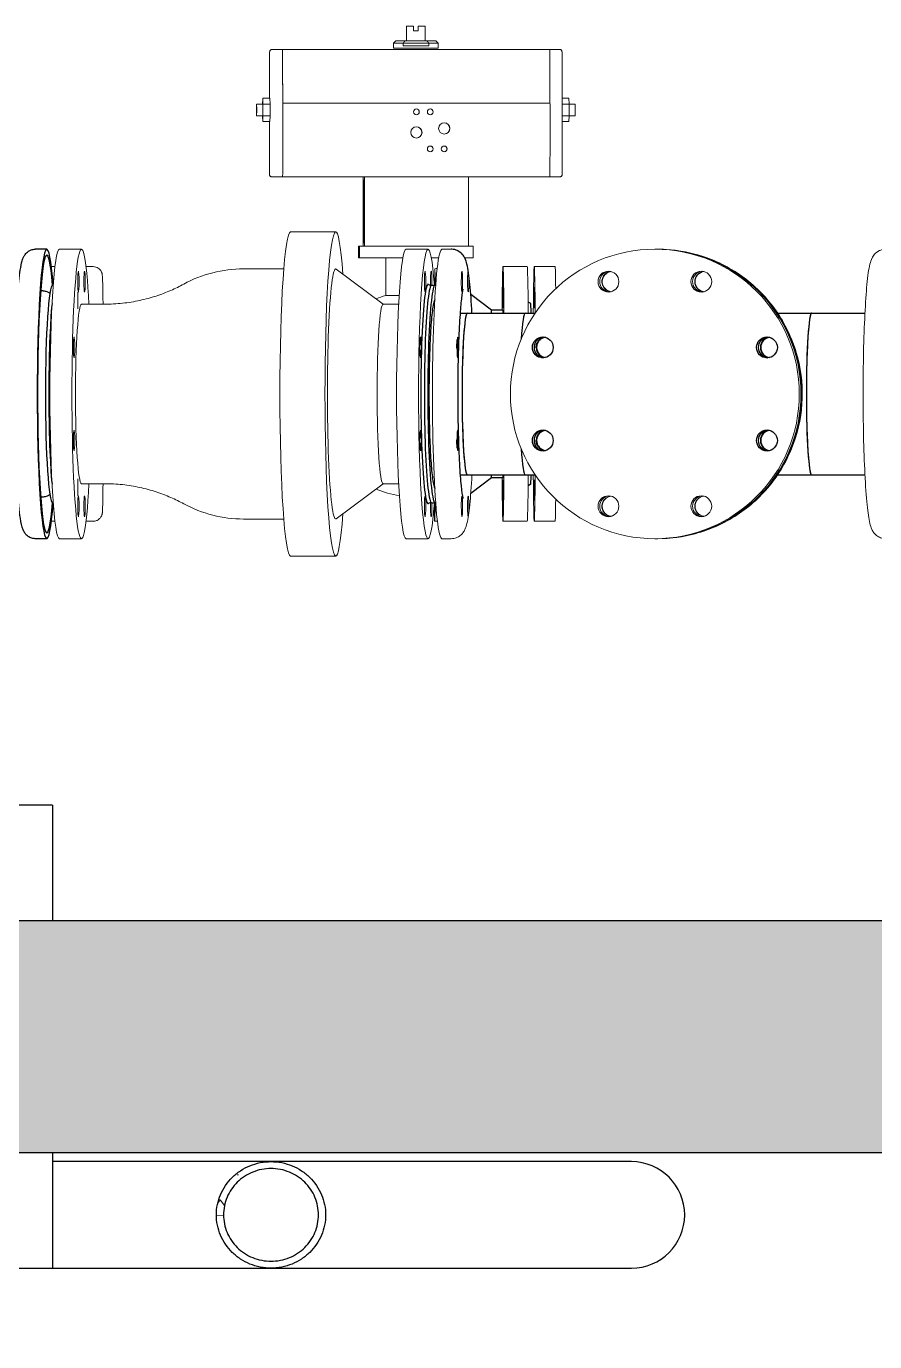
# Model space of a CAD drawing. Header units: millimetres. Extents: x 0 to 157650, y 0 to 89100.
# Drawn here: x 73266 to 75464, y 8039 to 11448 of the extents above; entities that cross this region are included whole.
import ezdxf

# ---------------------------------------------------------------- set-up
doc = ezdxf.new("R2010")
doc.units = ezdxf.units.MM
doc.header["$LTSCALE"] = 150
doc.layers.add('Hatch', color=7, linetype='Continuous', lineweight=18)
doc.layers.add('Visible', color=7, linetype='Continuous', lineweight=25)
doc.layers.add('P_Biomass (BM)', color=150, linetype='Continuous', lineweight=18, true_color=0x007fff)

msp = doc.modelspace()

# ---------------------------------------------------------------- hatches: boundary and pattern name
at = {"layer": 'Hatch'}
h = msp.add_hatch(dxfattribs=at)
h.set_pattern_fill('AR-CONC', color=256, scale=80.749152, angle=60, style=0)
h.set_pattern_definition([(110, (0, 0), (333.474, 476.2499), [60.562, -666.1805]), (55, (0, 0), (-582.0343, 206.6647), [48.4495, -532.9444]), (160.4514, (27.8, 39.7), (-248.5603, 682.9145), [51.4697, -566.1663]), (106.1842, (-139.86, 80.75), (546.6434, 679.5027), [90.843, -999.271]), (156.6356, (-94.3, 137.4), (-303.843, 1046.913), [77.2045, -849.25]), (51.1841, (-139.9, 80.75), (-303.843, 1046.913), [72.674, -799.417]), (81, (-64.5, 130.5), (522.5535, 254.866), [60.562, -666.1805]), (26, (-64.5, 130.5), (-408.8656, 462.929), [48.4495, -532.9444]), (131.4514, (-21, 151.73), (113.688, 717.795), [51.4697, -566.1663]), (97.49998, (0, 0), (-227.88585, 142.90806), [0, -526.4845, 0, -541.0193, 0, -534.9631]), (67.49998, (0, 0), (-169.602, 343.2088), [0, -308.4618, 0, -514.3721, 0, -203.8916]), (27.49998, (-90.04, -155.95), (231.3015, 364.19987), [0, -201.8729, 0, -629.8434, 0, -835.7537]), (17.5, (-130.4, -225.88), (165.4549, 448.2438), [0, -262.4347, 0, -418.2806, 0, -593.5063])])
h.paths.add_polyline_path([(84958.7, 9130), (84958.7, 9280), (84658.7, 9280), (84658.7, 5830), (79258.7, 5830), (79258.7, 9280), (78958.7, 9280), (78958.7, 9130), (72360.8, 9130), (72360.8, 8830), (72360.8, 8530), (78958.7, 8530), (78958.7, 5530), (84958.7, 5530), (84958.7, 8530), (91556.6, 8530), (91556.6, 9130)])
h = msp.add_hatch(dxfattribs=at)
h.set_pattern_fill('AR-CONC', color=256, scale=80.749152, angle=135.0002, style=0)
h.set_pattern_definition([(185.0002, (0, 0), (-373.7144, 445.3722), [60.562, -666.1805]), (130.0002, (0, 0), (-350.262, -508.7146), [48.4495, -532.9444]), (235.45165, (-31.14, 37.1), (-723.9767, -63.3424), [51.4697, -566.1663]), (181.1844, (-114.2, -114.2), (-514.87, 703.883), [90.843, -999.271]), (231.6358, (-157.1, -55.5), (-1089.881, -22.533), [77.205, -849.25]), (126.1844, (-114.2, -114.2), (-1089.881, -22.533), [72.674, -799.417]), (156.0002, (-142.75, -28.55), (-110.9373, 570.7116), [60.562, -666.1805]), (101.0002, (-142.75, -28.55), (-552.976, -275.1213), [48.4495, -532.9444]), (206.45166, (-152, 19), (-663.9133, 295.5903), [51.4697, -566.1663]), (172.5002, (0, 0), (-197.01904, -183.1343), [0, -526.4845, 0, -541.0193, 0, -534.9631]), (142.5002, (0, 0), (-375.4102, -74.9955), [0, -308.4618, 0, -514.3721, 0, -203.8916]), (102.5002, (127.33, -127.33), (-291.9261, 317.68076), [0, -201.8729, 0, -629.8434, 0, -835.7537]), (92.5002, (184.43, -184.43), (-390.1485, 275.8296), [0, -262.4347, 0, -418.2806, 0, -593.5063])])
edge = h.paths.add_edge_path()
edge.add_spline(control_points=[(74041.4, 8368), (74041.4, 8376.5), (74040.6, 8385.7), (74036.9, 8403.7), (74034.1, 8412.6), (74027.5, 8428.3), (74023.1, 8436.5), (74012.6, 8452), (74006.6, 8459.1), (73994.3, 8471.2), (73986.9, 8477.3), (73971.1, 8487.7), (73962.6, 8492), (73946.4, 8498.6), (73937.2, 8501.5), (73918.4, 8505.2), (73908.8, 8506), (73891.2, 8506), (73881.6, 8505.2), (73862.7, 8501.5), (73853.5, 8498.6), (73837.3, 8492), (73828.8, 8487.7), (73813, 8477.3), (73805.6, 8471.2), (73793.4, 8459.1), (73787.3, 8452), (73776.8, 8436.5), (73772.4, 8428.2), (73765.8, 8412.6), (73763, 8403.7), (73759.3, 8385.7), (73758.5, 8376.5), (73758.5, 8359.6), (73759.3, 8350.3), (73763, 8332.3), (73765.8, 8323.5), (73772.4, 8307.8), (73776.8, 8299.5), (73787.3, 8284.1), (73793.4, 8276.9), (73805.6, 8264.8), (73813, 8258.8), (73828.8, 8248.4), (73837.3, 8244), (73853.5, 8237.4), (73862.7, 8234.6), (73881.6, 8230.9), (73891.2, 8230), (73908.8, 8230), (73918.4, 8230.9), (73937.2, 8234.6), (73946.4, 8237.4), (73962.6, 8244), (73971.1, 8248.4), (73986.9, 8258.8), (73994.3, 8264.8), (74006.6, 8276.9), (74012.6, 8284.1), (74023.1, 8299.5), (74027.5, 8307.8), (74034.1, 8323.5), (74036.9, 8332.3), (74040.6, 8350.3), (74041.4, 8359.6), (74041.4, 8368)], knot_values=[0, 0, 0, 0, 0.844872, 0.844872, 1.689745, 1.689745, 2.545305, 2.545305, 3.400865, 3.400865, 4.269537, 4.269537, 5.138209, 5.138209, 6.017927, 6.017927, 6.897646, 6.897646, 7.777441, 7.777441, 8.657237, 8.657237, 9.526086, 9.526086, 10.394935, 10.394935, 11.250584, 11.250584, 12.106232, 12.106232, 12.951036, 12.951036, 13.795839, 13.795839, 14.640642, 14.640642, 15.485446, 15.485446, 16.341094, 16.341094, 17.196743, 17.196743, 18.065592, 18.065592, 18.934441, 18.934441, 19.814237, 19.814237, 20.694032, 20.694032, 21.573751, 21.573751, 22.453469, 22.453469, 23.322141, 23.322141, 24.190813, 24.190813, 25.046373, 25.046373, 25.901933, 25.901933, 26.746806, 26.746806, 27.591678, 27.591678, 27.591678, 27.591678], degree=3, periodic=0)
edge = h.paths.add_edge_path(flags=0)
edge.add_spline(control_points=[(74023, 8368), (74023, 8360.7), (74022.2, 8352.6), (74019, 8336.9), (74016.6, 8329.3), (74010.9, 8315.6), (74007.1, 8308.4), (73997.9, 8295), (73992.7, 8288.8), (73982, 8278.3), (73975.6, 8273), (73961.8, 8264), (73954.4, 8260.2), (73940.4, 8254.4), (73932.3, 8252), (73916, 8248.8), (73907.6, 8248), (73892.3, 8248), (73884, 8248.8), (73867.6, 8252), (73859.6, 8254.4), (73845.5, 8260.2), (73838.1, 8264), (73824.4, 8273), (73817.9, 8278.3), (73807.3, 8288.8), (73802, 8295), (73792.9, 8308.4), (73789, 8315.6), (73783.3, 8329.3), (73780.9, 8337), (73777.7, 8352.7), (73777, 8360.7), (73777, 8375.4), (73777.7, 8383.4), (73780.9, 8399.1), (73783.3, 8406.8), (73789, 8420.4), (73792.9, 8427.6), (73802, 8441), (73807.3, 8447.2), (73817.9, 8457.8), (73824.4, 8463), (73838.1, 8472.1), (73845.5, 8475.9), (73859.6, 8481.6), (73867.6, 8484.1), (73884, 8487.3), (73892.3, 8488), (73907.6, 8488), (73916, 8487.3), (73932.3, 8484.1), (73940.4, 8481.6), (73954.4, 8475.9), (73961.8, 8472.1), (73975.6, 8463), (73982, 8457.8), (73992.7, 8447.2), (73997.9, 8441), (74007.1, 8427.6), (74010.9, 8420.4), (74016.6, 8406.8), (74019, 8399.1), (74022.2, 8383.4), (74023, 8375.4), (74023, 8368)], knot_values=[0, 0, 0, 0, 0.734668, 0.734668, 1.469335, 1.469335, 2.213306, 2.213306, 2.957276, 2.957276, 3.712653, 3.712653, 4.46803, 4.46803, 5.233007, 5.233007, 5.997984, 5.997984, 6.763019, 6.763019, 7.528054, 7.528054, 8.283565, 8.283565, 9.039076, 9.039076, 9.783113, 9.783113, 10.52715, 10.52715, 11.261766, 11.261766, 11.996381, 11.996381, 12.730997, 12.730997, 13.465613, 13.465613, 14.20965, 14.20965, 14.953687, 14.953687, 15.709198, 15.709198, 16.464709, 16.464709, 17.229744, 17.229744, 17.994779, 17.994779, 18.759756, 18.759756, 19.524733, 19.524733, 20.28011, 20.28011, 21.035487, 21.035487, 21.779457, 21.779457, 22.523427, 22.523427, 23.258095, 23.258095, 23.992763, 23.992763, 23.992763, 23.992763], degree=3, periodic=0)

# ---------------------------------------------------------------- linework, layer by layer
at = {"layer": 'P_Biomass (BM)'}
for p, q in [((74250.9, 11447.5), (74251.4, 11447.5)), ((74250.9, 11410), (74250.9, 11447.5)), ((74251.4, 11447.5), (74251.4, 11410)), ((74269.5, 11447.5), (74251.4, 11447.5)), ((74269.5, 11435.5), (74269.5, 11447.5)), ((74269.5, 11435.5), (74281.5, 11435.5)), ((74280.8, 11447.5), (74281.1, 11447.5)), ((74280.8, 11435.5), (74280.8, 11447.5)), ((74281.1, 11447.5), (74281.2, 11447.5)), ((74281.1, 11435.5), (74281.1, 11447.5)), ((74281.2, 11447.5), (74281.2, 11435.5)), ((74281.2, 11447.5), (74281.5, 11447.5)), ((74299.4, 11447.5), (74281.5, 11447.5)), ((74281.5, 11447.5), (74281.5, 11435.5)), ((74299.4, 11410), (74299.4, 11447.5)), ((73903.9, 11387.5), (73902.5, 11387.5)), ((73929.7, 11387.5), (73903.9, 11387.5)), ((74622, 11387.5), (73929.7, 11387.5)), ((74223.4, 11410), (74217.4, 11404)), ((74217.4, 11390.5), (74217.4, 11404)), ((74242.3, 11404), (74217.4, 11404)), ((74332.9, 11390.5), (74217.4, 11390.5)), ((74223.4, 11410), (74247.7, 11410)), ((74242.3, 11404), (74251.1, 11404)), ((74242.3, 11396.5), (74242.3, 11404)), ((74251.1, 11396.5), (74242.3, 11396.5)), ((74257, 11410), (74247.7, 11410)), ((74257.1, 11404), (74251.1, 11404)), ((74257.1, 11396.5), (74251.1, 11396.5)), ((74295, 11410), (74257, 11410)), ((74257.1, 11404), (74295, 11404)), ((74295, 11396.5), (74257.1, 11396.5)), ((74303.4, 11410), (74295, 11410)), ((74300.9, 11404), (74295, 11404)), ((74300.9, 11396.5), (74295, 11396.5)), ((74300.9, 11404), (74308.9, 11404)), ((74308.9, 11396.5), (74300.9, 11396.5)), ((74303.4, 11410), (74326.9, 11410)), ((74332.9, 11404), (74308.9, 11404)), ((74308.9, 11404), (74308.9, 11396.5)), ((74326.9, 11410), (74332.9, 11404)), ((74332.9, 11390.5), (74332.9, 11404)), ((74622, 11387.5), (74647.8, 11387.5)), ((73896.4, 11379.9), (73896.1, 11302.8)), ((73930.1, 11305.5), (73929.7, 11382.6)), ((73930.1, 11305.5), (73929.7, 11382.6)), ((74622.1, 11382.6), (74622.5, 11305.5)), ((74622.1, 11382.6), (74622.5, 11305.5)), ((74653.9, 11379.9), (74654.2, 11302.8)), ((73878.3, 11246), (73878.6, 11261.1)), ((73897.2, 11261.1), (73878.6, 11261.1)), ((73878.6, 11261.1), (73878.8, 11246)), ((73897.2, 11261.1), (73897.4, 11246)), ((73930.3, 11248.4), (74622.7, 11248.4)), ((73930.3, 11248.4), (73930.4, 11247)), ((74622.7, 11248.4), (74622.8, 11247)), ((74654.4, 11261.1), (74671.7, 11261.1)), ((74671.7, 11261.1), (74672, 11246)), ((73862.7, 11245.9), (73878.6, 11245.9)), ((73862.7, 11215.9), (73878.6, 11215.9)), ((73878.3, 11245.9), (73878.3, 11246)), ((73878.3, 11215.8), (73878.3, 11215.9)), ((73878.6, 11200.8), (73878.3, 11215.8)), ((73878.8, 11215.8), (73878.6, 11200.8)), ((73897.4, 11246), (73878.8, 11246)), ((73878.8, 11246), (73878.8, 11215.8)), ((73897.4, 11215.8), (73878.8, 11215.8)), ((73897.4, 11215.8), (73897.2, 11200.8)), ((73897.4, 11246), (73897.4, 11215.8)), ((73930.5, 11241), (73930.5, 11117)), ((74622.8, 11241), (74622.8, 11117)), ((74654.4, 11246), (74672, 11246)), ((74654.4, 11215.8), (74672, 11215.8)), ((74672, 11215.8), (74671.7, 11200.8)), ((74672, 11246), (74672, 11215.8)), ((74672, 11245.9), (74687.6, 11245.9)), ((74672, 11215.9), (74687.6, 11215.9)), ((73897.2, 11200.8), (73878.6, 11200.8)), ((73895.9, 11195.7), (73896, 11066.2)), ((73930.2, 11065.7), (73930.3, 11195.1)), ((74654.4, 11195.7), (74654.3, 11066.2)), ((74654.4, 11200.8), (74671.7, 11200.8)), ((73930.4, 11111), (73930.3, 11109.6)), ((74622.8, 11111), (74622.6, 11109.6)), ((73930.2, 11065.7), (73930.2, 11104.2)), ((74622.6, 11104.2), (74622.6, 11065.7)), ((74622.6, 11104.2), (74622.6, 11065.7)), ((73902, 11057.5), (73904.3, 11057.5)), ((73930.1, 11057.5), (73904.3, 11057.5)), ((73930.1, 11057.5), (74141.3, 11057.5)), ((74138.5, 11057.5), (74138.5, 10877.5)), ((74138.6, 11048.5), (74141.7, 11048.5)), ((74138.6, 10886.5), (74138.6, 11048.5)), ((74141.8, 11057.5), (74141.3, 11057.5)), ((74141.7, 11048.5), (74141.7, 10886.5)), ((74141.8, 11057.5), (74141.8, 10877.5)), ((74411.8, 11057.5), (74141.8, 11057.5)), ((74411.8, 11057.5), (74622.5, 11057.5)), ((74411.8, 11057.5), (74411.8, 10877.5)), ((74622.5, 11057.5), (74648.3, 11057.5)), ((74067.5, 10915), (73950.7, 10915)), ((74126.8, 10877.5), (74129.5, 10877.5)), ((74126.8, 10847.5), (74126.8, 10877.5)), ((74141.5, 10877.5), (74129.5, 10877.5)), ((74129.5, 10877.5), (74129.5, 10847.5)), ((74141.7, 10886.5), (74138.6, 10886.5)), ((74141.8, 10877.5), (74141.5, 10877.5)), ((74411.8, 10877.5), (74141.8, 10877.5)), ((74423.5, 10877.5), (74411.8, 10877.5)), ((74423.5, 10847.5), (74423.5, 10877.5)), ((73408.9, 10870), (73352, 10870)), ((74129.5, 10847.5), (74126.8, 10847.5)), ((74129.5, 10847.5), (74241.6, 10847.5)), ((74197.2, 10847.5), (74197.2, 10750.4)), ((74306.9, 10870), (74250.1, 10870)), ((74315.4, 10847.5), (74334.4, 10847.5)), ((74342.9, 10870), (74366.8, 10870)), ((74401.8, 10847.5), (74423.5, 10847.5)), ((74894.4, 10870), (74898.8, 10870)), ((74900.6, 10870), (74902.2, 10870)), ((73340.2, 10825), (73330.9, 10825)), ((73420.7, 10825), (73438.9, 10825)), ((73933, 10819), (73828.7, 10819)), ((74190.6, 10727.5), (74068.5, 10818.6)), ((74324.5, 10819.4), (74324.5, 10777)), ((74563.9, 10825), (74500.9, 10825)), ((74581.9, 10825), (74635.9, 10825)), ((74197.2, 10750.4), (74231.9, 10750.4)), ((73468.8, 10727.5), (73408.9, 10727.5)), ((74230.6, 10727.5), (74190.2, 10727.5)), ((73468.8, 10262.5), (73408.9, 10262.5)), ((74190.6, 10262.5), (74068.5, 10171.4)), ((74230.6, 10262.5), (74190.2, 10262.5)), ((73340.2, 10165), (73330.9, 10165)), ((73420.7, 10165), (73438.9, 10165)), ((73933, 10171), (73828.7, 10171)), ((74331.1, 10165), (74323.9, 10165)), ((74563.9, 10165), (74500.9, 10165)), ((74581.9, 10165), (74635.9, 10165)), ((73408.9, 10120), (73352, 10120)), ((74306.9, 10120), (74250.1, 10120)), ((74342.9, 10120), (74366.8, 10120)), ((74894.4, 10120), (74898.8, 10120)), ((74900.6, 10120), (74902.2, 10120)), ((74067.5, 10075), (73950.7, 10075))]:
    msp.add_line(p, q, dxfattribs=at)
for centre, radius, start, end in [((73828.7, 10495), 324, 90, 118.5327), ((74275.2, 10495), 267, 106.9858, 112.709), ((74275.2, 10495), 267, 247.291, 260.7885), ((73828.7, 10495), 324, 241.4673, 270)]:
    msp.add_arc(centre, radius, start, end, dxfattribs=at)
for centre, major_axis, ratio, start_param, end_param in [((73929.7, 11378.5), (0, 9), 0.009154, 5.187765, 6.283185), ((73929.7, 11378.5), (0, 9), 0.009154, 5.187765, 6.283185), ((74622, 11378.5), (0, 9), 0.009154, 5.187765, 6.283185), ((74622, 11378.5), (0, 9), 0.009154, 5.187765, 6.283185), ((73928.5, 11213.5), (0, 201), 0.009154, 4.886607, 5.187765), ((73928.5, 11213.5), (0, 201), 0.009154, 4.62067, 5.187765), ((74620.8, 11213.5), (0, -201), 0.009154, 1.745015, 2.046172), ((74620.8, 11213.5), (0, -201), 0.009154, 1.745015, 2.046172), ((73930.4, 11241), (0, 6), 0.009154, 4.712389, 6.195919), ((74622.8, 11241), (0, 6), 0.009154, 4.712389, 6.195919), ((73878.6, 11230.9), (0, -15), 0.009154, 0, 3.141593), ((74276.4, 11225.8), (0.11, 7.5), 0.999958, 3.170889, 6.283185), ((74312.4, 11225.8), (0.11, 7.5), 0.999958, 3.170889, 6.283185), ((74687.6, 11230.9), (0, 15), 0.009154, 3.141593, 6.283185), ((74276.4, 11172.7), (0.1, 14.6), 0.999958, 3.15665, 6.283185), ((74348.4, 11182.9), (0.1, 14.6), 0.999958, 3.15665, 6.283185), ((73930.4, 11117), (0, -6), 0.009154, 0.087266, 1.570796), ((74312.4, 11129.8), (0.11, 7.5), 0.999958, 3.170889, 6.283185), ((74348.4, 11129.8), (0.11, 7.5), 0.999958, 3.170889, 6.283185), ((74622.8, 11117), (0, -6), 0.009154, 0.087266, 1.570796), ((73930.3, 11103.6), (0, 6), 0.009154, 0.087266, 1.479077), ((74622.7, 11103.6), (0, 6), 0.009154, 0.087266, 1.479077), ((73930.1, 11066.5), (0, -9), 0.009154, 0, 1.479077), ((73930.1, 11066.5), (0, -9), 0.009154, 0, 1.479077), ((74622.5, 11066.5), (0, -9), 0.009154, 0, 1.479077), ((74622.5, 11066.5), (0, -9), 0.009154, 0, 1.479077), ((74067.5, 10495), (0, -420), 0.066142, 2.402548, 7.02223), ((73950.7, 10495), (0, -420), 0.066142, 3.141593, 6.283185), ((74306.9, 10495), (0, -375), 0.066142, 2.421887, 7.002891), ((73408.9, 10495), (0, -375), 0.066142, 2.239539, 7.185239), ((73352, 10495), (0, -375), 0.066142, 3.141593, 6.283185), ((74250.1, 10495), (0, -375), 0.066142, 3.141593, 6.283185), ((74342.9, 10495), (0, 375), 0.066142, 0, 3.141593), ((74898.8, 10495), (0, 375), 0.99781, 3.141593, 6.283185), ((74900.6, 10495), (0, 375), 0.99781, 3.139206, 6.285572), ((74067.5, 10495), (0, -324), 0.066142, 3.092261, 6.332517), ((74314.9, 10786), (0, 27), 0.066142, 4.371686, 8.244503), ((74323.9, 10495), (0, 330), 0.009154, 5.736268, 6.097611), ((74394.7, 10786), (0, 26.2), 0.066142, 0.826323, 6.24226), ((74410.7, 10786), (0, -26.2), 0.066142, 3.182518, 8.598455), ((74500.9, 10495), (0, 330), 0.009154, 5.400398, 7.134372), ((74563.9, 10495), (0, 330), 0.009154, 5.400398, 6.283185), ((74581.9, 10495), (0, 330), 0.009154, 5.400906, 7.165973), ((74635.9, 10495), (0, 330), 0.009154, 5.684967, 6.283185), ((74778.5, 10786), (0, 27), 0.99781, 0.081107, 3.060486), ((74783.1, 10786), (0, -26.2), 0.99781, 3.967916, 6.197634), ((74784.3, 10786), (0, -26.2), 0.99781, 3.967916, 6.164734), ((75019.1, 10786), (0, 27), 0.99781, 0.081107, 3.060486), ((75023.7, 10786), (0, -26.2), 0.99781, 3.227144, 6.197634), ((75024.8, 10786), (0, 26.2), 0.99781, 0.118452, 3.023141), ((73401.4, 10495), (0, 318), 0.009154, 0.591226, 0.805343), ((73343, 10495), (0, 279), 0.066142, 0.625368, 2.516225), ((73408.9, 10495), (0, -232.5), 0.066142, 3.141593, 6.283185), ((74190.2, 10495), (0, -232.5), 0.066142, 3.141593, 6.283185), ((73401.4, 10495), (0, 318), 0.009154, 2.33625, 2.550367), ((74500.9, 10495), (0, -330), 0.009154, 5.431998, 7.165973), ((74563.9, 10495), (0, -330), 0.009154, 0, 0.882788), ((74581.9, 10495), (0, -330), 0.009154, 5.400398, 7.165465), ((74394.7, 10204), (0, 26.2), 0.066142, 3.182518, 8.598455), ((74410.7, 10204), (0, -26.2), 0.066142, 0.826323, 6.24226), ((74778.5, 10204), (0, 27), 0.99781, 0.081107, 3.060486), ((74783.1, 10204), (0, 26.2), 0.99781, 0.085551, 2.315269), ((74784.3, 10204), (0, 26.2), 0.99781, 0.118452, 2.315269), ((75019.1, 10204), (0, 27), 0.99781, 0.081107, 3.060486), ((75023.7, 10204), (0, -26.2), 0.99781, 3.227144, 6.197634), ((75024.8, 10204), (0, 26.2), 0.99781, 0.118452, 3.023141), ((74314.9, 10204), (0, -27), 0.066142, 4.321867, 8.194685), ((74323.9, 10495), (0, -330), 0.009154, 5.79858, 6.830102), ((74635.9, 10495), (0, -330), 0.009154, 0, 0.598218)]:
    msp.add_ellipse(centre, major_axis=major_axis, ratio=ratio, start_param=start_param, end_param=end_param, dxfattribs=at)
for centre, major_axis, ratio in [((73862.7, 11230.9), (0, 15), 0.009154), ((74276.7, 11225.8), (0, 7.5), 0.999958), ((74312.7, 11225.8), (0, 7.5), 0.999958), ((74276.7, 11172.7), (0, 14.6), 0.999958), ((74348.7, 11182.9), (0, 14.6), 0.999958), ((74312.7, 11129.8), (0, 7.5), 0.999958), ((74348.7, 11129.8), (0, 7.5), 0.999958), ((74894.4, 10495), (0, 375), 0.99781), ((73400.9, 10786), (0, -27), 0.066142), ((73416.9, 10786), (0, -27), 0.066142), ((74299, 10786), (0, -27), 0.066142), ((74774.2, 10786), (0, -27), 0.99781), ((75014.7, 10786), (0, -27), 0.99781), ((73389.7, 10615.6), (0, -27), 0.066142), ((73389.7, 10374.5), (0, 27), 0.066142), ((73400.9, 10204), (0, 27), 0.066142), ((73416.9, 10204), (0, 27), 0.066142), ((74299, 10204), (0, 27), 0.066142), ((74774.2, 10204), (0, 27), 0.99781), ((75014.7, 10204), (0, 27), 0.99781)]:
    msp.add_ellipse(centre, major_axis=major_axis, ratio=ratio, dxfattribs=at)
for points, knots in [([(73896.4, 11379.9), (73896.4, 11380.2), (73896.4, 11380.5), (73896.4, 11381), (73896.4, 11381.2), (73896.5, 11381.5), (73896.5, 11381.6), (73896.5, 11381.7), (73896.5, 11381.8), (73896.5, 11381.9), (73896.5, 11381.9), (73896.5, 11382.1), (73896.5, 11382.2), (73896.5, 11382.3), (73896.5, 11382.4), (73896.6, 11382.8), (73896.6, 11383), (73896.8, 11383.7), (73897, 11384.1), (73897.6, 11385), (73898, 11385.5), (73898.9, 11386.4), (73899.5, 11386.8), (73900.6, 11387.3), (73901.3, 11387.4), (73902.1, 11387.5), (73902.3, 11387.5), (73902.5, 11387.5)], [0, 0, 0, 0, 0.0341463, 0.0341463, 0.0683809, 0.0683809, 0.0886982, 0.0886982, 0.099333, 0.099333, 0.1063512, 0.1063512, 0.1146098, 0.1146098, 0.125556, 0.125556, 0.1480197, 0.1480197, 0.1950112, 0.1950112, 0.257828, 0.257828, 0.3215566, 0.3215566, 0.385288, 0.385288, 0.4042465, 0.4042465, 0.4042465, 0.4042465]), ([(74647.8, 11387.5), (74648.5, 11387.5), (74649.1, 11387.4), (74650.4, 11387), (74650.9, 11386.7), (74652, 11385.9), (74652.4, 11385.5), (74653.1, 11384.4), (74653.4, 11383.8), (74653.7, 11382.9), (74653.8, 11382.6), (74653.8, 11382.2), (74653.8, 11382.1), (74653.8, 11382), (74653.8, 11381.9), (74653.8, 11381.8), (74653.8, 11381.8), (74653.8, 11381.7), (74653.8, 11381.6), (74653.8, 11381.4), (74653.9, 11381.3), (74653.9, 11381), (74653.9, 11380.8), (74653.9, 11380.4), (74653.9, 11380.2), (74653.9, 11379.9)], [0, 0, 0, 0, 0.0648626, 0.0648626, 0.1285533, 0.1285533, 0.1922864, 0.1922864, 0.256011, 0.256011, 0.287067, 0.287067, 0.2956789, 0.2956789, 0.3021181, 0.3021181, 0.3105698, 0.3105698, 0.3206251, 0.3206251, 0.3499169, 0.3499169, 0.3762186, 0.3762186, 0.4041136, 0.4041136, 0.4041136, 0.4041136]), ([(73896.1, 11302.8), (73896, 11296.2), (73896, 11289.5), (73896, 11275.7), (73895.9, 11268.6), (73895.9, 11261.4), (73895.9, 11261.2), (73895.9, 11261.1)], [5.8078097, 5.8078097, 5.8078097, 5.8078097, 5.9212287, 5.9212287, 6.0346476, 6.0346476, 6.0369937, 6.0369937, 6.0369937, 6.0369937]), ([(74654.2, 11302.8), (74654.3, 11296.2), (74654.3, 11289.5), (74654.3, 11275.7), (74654.4, 11268.6), (74654.4, 11254.4), (74654.4, 11247.1), (74654.4, 11232.5), (74654.4, 11225.1), (74654.4, 11210.4), (74654.4, 11203), (74654.4, 11195.7)], [2.6662171, 2.6662171, 2.6662171, 2.6662171, 2.779636, 2.779636, 2.8930549, 2.8930549, 3.0064738, 3.0064738, 3.1198927, 3.1198927, 3.2333116, 3.2333116, 3.2333116, 3.2333116]), ([(73902, 11057.5), (73901.4, 11057.5), (73900.7, 11057.6), (73899.5, 11058), (73898.9, 11058.3), (73897.9, 11059.1), (73897.4, 11059.6), (73896.7, 11060.6), (73896.4, 11061.2), (73896.2, 11062.1), (73896.1, 11062.4), (73896.1, 11062.8), (73896.1, 11062.9), (73896, 11063), (73896, 11063.1), (73896, 11063.2), (73896, 11063.3), (73896, 11063.4), (73896, 11063.4), (73896, 11063.6), (73896, 11063.7), (73896, 11064.1), (73896, 11064.3), (73896, 11064.9), (73896, 11065.2), (73896, 11065.8), (73896, 11066), (73896, 11066.2)], [0, 0, 0, 0, 0.0648626, 0.0648626, 0.1285533, 0.1285533, 0.1922864, 0.1922864, 0.256011, 0.256011, 0.287067, 0.287067, 0.2956789, 0.2956789, 0.3021181, 0.3021181, 0.3105698, 0.3105698, 0.3206251, 0.3206251, 0.3499169, 0.3499169, 0.3823863, 0.3823863, 0.4191974, 0.4191974, 0.4430023, 0.4430023, 0.4430023, 0.4430023]), ([(74654.3, 11066.2), (74654.3, 11065.9), (74654.3, 11065.6), (74654.3, 11065), (74654.3, 11064.7), (74654.3, 11064.2), (74654.3, 11064), (74654.3, 11063.7), (74654.3, 11063.6), (74654.3, 11063.4), (74654.3, 11063.4), (74654.3, 11063.2), (74654.3, 11063.2), (74654.3, 11063.1), (74654.3, 11063), (74654.2, 11062.8), (74654.2, 11062.7), (74654.2, 11062.5), (74654.2, 11062.3), (74654, 11061.8), (74653.9, 11061.5), (74653.6, 11060.6), (74653.2, 11060.1), (74652.4, 11059.1), (74651.9, 11058.7), (74650.8, 11058.1), (74650.2, 11057.8), (74649.2, 11057.6), (74648.7, 11057.5), (74648.3, 11057.5)], [0, 0, 0, 0, 0.0336425, 0.0336425, 0.0668017, 0.0668017, 0.1007751, 0.1007751, 0.1197645, 0.1197645, 0.1340049, 0.1340049, 0.1406455, 0.1406455, 0.1503725, 0.1503725, 0.1592254, 0.1592254, 0.1757116, 0.1757116, 0.2115655, 0.2115655, 0.2711138, 0.2711138, 0.3348224, 0.3348224, 0.3985517, 0.3985517, 0.4432047, 0.4432047, 0.4432047, 0.4432047]), ([(74902.2, 10870), (74942.1, 10870), (74982, 10863.6), (75057.8, 10838.4), (75093.6, 10819.7), (75157.7, 10771.9), (75185.8, 10742.9), (75231.6, 10677.4), (75249.3, 10640.9), (75272.2, 10564.3), (75277.4, 10524.1), (75275.1, 10444.1), (75267.5, 10404.3), (75240.2, 10329.1), (75220.5, 10293.8), (75170.9, 10231), (75141.1, 10203.6), (75074.4, 10159.7), (75037.5, 10143.1), (74967.4, 10124.3), (74934.8, 10120), (74902.2, 10120)], [6.283185, 6.283185, 6.283185, 6.283185, 6.603057, 6.603057, 6.922954, 6.922954, 7.242918, 7.242918, 7.562962, 7.562962, 7.883069, 7.883069, 8.203196, 8.203196, 8.523294, 8.523294, 8.843324, 8.843324, 9.163273, 9.163273, 9.424778, 9.424778, 9.424778, 9.424778]), ([(75492.3, 10120), (75487.7, 10120), (75483.1, 10120.9), (75474.9, 10124), (75471.6, 10126.1), (75465.7, 10130.7), (75463.5, 10133.1), (75459.4, 10138.6), (75457.9, 10141.3), (75453.9, 10149.6), (75452.7, 10154.2), (75448.4, 10172), (75446.3, 10187.5), (75442, 10229.9), (75440.1, 10257.3), (75437, 10318.4), (75435.8, 10351.8), (75434.3, 10421.9), (75433.9, 10458.6), (75433.9, 10532), (75434.3, 10568.7), (75435.8, 10638.4), (75437, 10671.4), (75440, 10730.7), (75441.8, 10757), (75446, 10801.1), (75448.3, 10818), (75453, 10836.8), (75454.2, 10841.4), (75458.7, 10850.2), (75460.4, 10853.3), (75466.4, 10860), (75470.3, 10863.6), (75480.6, 10868.4), (75485.7, 10869.8), (75491.5, 10870), (75491.9, 10870), (75492.3, 10870)], [0.785398, 0.785398, 0.785398, 0.785398, 0.810047, 0.810047, 0.837166, 0.837166, 0.87112, 0.87112, 0.922621, 0.922621, 1.050559, 1.050559, 1.364718, 1.364718, 1.708345, 1.708345, 2.034355, 2.034355, 2.357235, 2.357235, 2.679473, 2.679473, 3.002359, 3.002359, 3.328339, 3.328339, 3.669703, 3.669703, 3.798347, 3.798347, 3.852528, 3.852528, 3.896465, 3.896465, 3.924761, 3.924761, 3.926991, 3.926991, 3.926991, 3.926991]), ([(73438.9, 10825), (73441.5, 10825), (73444.1, 10824.6), (73448.8, 10823.1), (73450.8, 10822), (73454.5, 10819.5), (73455.9, 10818), (73458.5, 10815.1), (73459.3, 10813.7), (73460.7, 10811.3), (73461.1, 10810.3), (73461.8, 10808.6), (73462, 10807.9), (73462.4, 10806.5), (73462.5, 10805.9), (73462.8, 10804.3), (73462.9, 10803.7), (73463.3, 10800.4), (73463.4, 10798.5), (73463.6, 10793.3), (73463.7, 10790.8), (73463.8, 10784.9), (73463.9, 10781.5), (73464.1, 10773.8), (73464.2, 10769.5), (73464.3, 10760.3), (73464.4, 10755.3), (73464.6, 10743.1), (73464.7, 10735.6), (73464.8, 10727.5)], [0, 0, 0, 0, 0.0029493, 0.0029493, 0.0061984, 0.0061984, 0.0104252, 0.0104252, 0.0164381, 0.0164381, 0.023891, 0.023891, 0.0326531, 0.0326531, 0.0457432, 0.0457432, 0.0738647, 0.0738647, 0.2081684, 0.2081684, 0.3021913, 0.3021913, 0.3979187, 0.3979187, 0.4937355, 0.4937355, 0.5879301, 0.5879301, 0.7090711, 0.7090711, 0.7090711, 0.7090711]), ([(74393.5, 10803.8), (74393.5, 10803.9), (74393.5, 10803.9), (74393.6, 10806.1), (74393.7, 10807.9), (74394, 10810.5), (74394.2, 10811.4), (74394.6, 10812.2), (74394.7, 10812.3), (74394.8, 10812.3)], [-2.3553859, -2.3553859, -2.3553859, -2.3553859, -2.3490312, -2.3490312, -2.0439715, -2.0439715, -1.7543596, -1.7543596, -1.56067, -1.56067, -1.56067, -1.56067]), ([(74410.6, 10812.3), (74410.6, 10812.3), (74410.6, 10812.3), (74410.8, 10812.4), (74411, 10812), (74411.3, 10810.3), (74411.5, 10809.1), (74411.8, 10806.4), (74411.9, 10805.2), (74412, 10803.8)], [-2.3553852, -2.3553852, -2.3553852, -2.3553852, -2.3488819, -2.3488819, -2.0438878, -2.0438878, -1.7543331, -1.7543331, -1.56067, -1.56067, -1.56067, -1.56067]), ([(74763.8, 10803.8), (74764.5, 10804.6), (74765.2, 10805.3), (74767, 10806.8), (74768.1, 10807.6), (74769.9, 10808.8), (74770.6, 10809.1), (74771.6, 10809.6), (74771.9, 10809.8), (74772.5, 10810), (74772.6, 10810.1), (74773, 10810.3), (74773.2, 10810.3), (74773.5, 10810.5), (74773.7, 10810.6), (74774.3, 10810.8), (74774.6, 10810.9), (74776.5, 10811.5), (74778.1, 10811.9), (74780.1, 10812.1), (74780.5, 10812.2), (74780.9, 10812.2)], [-0.9276785, -0.9276785, -0.9276785, -0.9276785, -0.8250517, -0.8250517, -0.689407, -0.689407, -0.6136869, -0.6136869, -0.5771228, -0.5771228, -0.5566152, -0.5566152, -0.5391591, -0.5391591, -0.5182159, -0.5182159, -0.4796595, -0.4796595, -0.3176414, -0.3176414, -0.2806525, -0.2806525, -0.2806525, -0.2806525]), ([(74781.2, 10812.1), (74779.6, 10811.9), (74778.1, 10811.6), (74773.9, 10810.3), (74771.4, 10809.1), (74767.7, 10806.4), (74766.3, 10805.2), (74765, 10803.8)], [-2.2093119, -2.2093119, -2.2093119, -2.2093119, -2.0438878, -2.0438878, -1.7543331, -1.7543331, -1.56067, -1.56067, -1.56067, -1.56067]), ([(73674, 10779.7), (73663.4, 10773.9), (73652.1, 10768.4), (73628.1, 10757.9), (73615.4, 10753.1), (73588.7, 10744.3), (73574.6, 10740.5), (73545.6, 10734.2), (73530.5, 10731.7), (73499.9, 10728.4), (73484.3, 10727.5), (73468.8, 10727.5)], [3.10564676, 3.10564676, 3.10564676, 3.10564676, 3.11283594, 3.11283594, 3.12002512, 3.12002512, 3.1272143, 3.1272143, 3.13440348, 3.13440348, 3.14159265, 3.14159265, 3.14159265, 3.14159265]), ([(73464.8, 10262.5), (73464.7, 10257.2), (73464.6, 10252.1), (73464.3, 10227.9), (73464.1, 10212.9), (73463.6, 10197.8), (73463.5, 10194.1), (73463.2, 10189.8), (73463.2, 10188.6), (73462.9, 10186.3), (73462.8, 10185.6), (73462.3, 10183.2), (73462.1, 10182.7), (73461.7, 10181.1), (73461.3, 10180.1), (73459.9, 10177.1), (73459, 10175.6), (73455.7, 10171.7), (73453.5, 10169.4), (73447.3, 10166.4), (73444.4, 10165.4), (73440.5, 10165.1), (73439.7, 10165), (73438.9, 10165)], [2.4325216, 2.4325216, 2.4325216, 2.4325216, 2.5122554, 2.5122554, 2.8341249, 2.8341249, 2.9878588, 2.9878588, 3.0647257, 3.0647257, 3.1031592, 3.1031592, 3.1122824, 3.1122824, 3.123273, 3.123273, 3.1309524, 3.1309524, 3.1370493, 3.1370493, 3.1407017, 3.1407017, 3.1415927, 3.1415927, 3.1415927, 3.1415927]), ([(73468.8, 10262.5), (73484.3, 10262.5), (73499.9, 10261.7), (73530.5, 10258.3), (73545.6, 10255.9), (73574.6, 10249.5), (73588.7, 10245.7), (73615.4, 10237), (73628.1, 10232.1), (73652.1, 10221.7), (73663.4, 10216.1), (73674, 10210.4)], [0, 0, 0, 0, 0.00718918, 0.00718918, 0.01437836, 0.01437836, 0.02156753, 0.02156753, 0.02875671, 0.02875671, 0.03594589, 0.03594589, 0.03594589, 0.03594589]), ([(74366.8, 10120), (74371.5, 10120), (74376.1, 10120.9), (74384.2, 10124), (74387.5, 10126.1), (74393.4, 10130.7), (74395.6, 10133.1), (74399.8, 10138.6), (74401.2, 10141.3), (74405.2, 10149.6), (74406.4, 10154.2), (74410.7, 10172), (74412.8, 10187.5), (74417.1, 10229.1), (74418.9, 10255.4), (74420.5, 10285.5)], [3.1415927, 3.1415927, 3.1415927, 3.1415927, 3.1662419, 3.1662419, 3.1933601, 3.1933601, 3.2273147, 3.2273147, 3.2788155, 3.2788155, 3.4067536, 3.4067536, 3.7209129, 3.7209129, 4.0529124, 4.0529124, 4.0529124, 4.0529124]), ([(74394.8, 10177.8), (74394.8, 10177.8), (74394.8, 10177.8), (74394.6, 10177.7), (74394.4, 10178), (74394, 10179.7), (74393.8, 10181), (74393.6, 10183.6), (74393.6, 10184.9), (74393.5, 10186.2)], [-2.3553852, -2.3553852, -2.3553852, -2.3553852, -2.3488819, -2.3488819, -2.0438878, -2.0438878, -1.7543331, -1.7543331, -1.56067, -1.56067, -1.56067, -1.56067]), ([(74412, 10186.2), (74412, 10186.2), (74412, 10186.1), (74411.8, 10183.9), (74411.6, 10182.2), (74411.3, 10179.5), (74411.1, 10178.6), (74410.8, 10177.8), (74410.7, 10177.7), (74410.6, 10177.8)], [-2.3553859, -2.3553859, -2.3553859, -2.3553859, -2.3490312, -2.3490312, -2.0439715, -2.0439715, -1.7543596, -1.7543596, -1.56067, -1.56067, -1.56067, -1.56067]), ([(74780.9, 10177.8), (74779.6, 10177.9), (74778.3, 10178.1), (74776.4, 10178.6), (74775.6, 10178.8), (74774.5, 10179.2), (74774.2, 10179.3), (74773.7, 10179.5), (74773.5, 10179.6), (74773.1, 10179.7), (74773, 10179.8), (74772.6, 10179.9), (74772.4, 10180), (74771.9, 10180.3), (74771.5, 10180.4), (74769.7, 10181.4), (74768.4, 10182.2), (74765.9, 10184.1), (74764.8, 10185.1), (74763.8, 10186.2)], [-0.8160827, -0.8160827, -0.8160827, -0.8160827, -0.6894617, -0.6894617, -0.6137109, -0.6137109, -0.5771333, -0.5771333, -0.5566202, -0.5566202, -0.5391604, -0.5391604, -0.5182142, -0.5182142, -0.4796563, -0.4796563, -0.3176798, -0.3176798, -0.170104, -0.170104, -0.170104, -0.170104]), ([(74765, 10186.2), (74765.1, 10186.2), (74765.1, 10186.1), (74767.1, 10183.9), (74769.5, 10182.2), (74774.5, 10179.5), (74777.1, 10178.6), (74780.3, 10178), (74780.7, 10178), (74781.2, 10177.9)], [-2.3553859, -2.3553859, -2.3553859, -2.3553859, -2.3490312, -2.3490312, -2.0439715, -2.0439715, -1.7543596, -1.7543596, -1.7069305, -1.7069305, -1.7069305, -1.7069305])]:
    msp.add_open_spline(points, degree=3, knots=knots, dxfattribs=at)
for points in [[(74247.7, 11410), (74245.9, 11408), (74244.1, 11406), (74242.3, 11404)], [(74303.4, 11410), (74305.2, 11408), (74307, 11406), (74308.9, 11404)], [(73895.9, 11200.8), (73895.9, 11199.1), (73895.9, 11197.4), (73895.9, 11195.7)], [(74330.5, 10820.3), (74328.6, 10820), (74326.6, 10819.7), (74324.5, 10819.4)]]:
    msp.add_open_spline(points, degree=3, dxfattribs=at)
at = {"layer": 'Visible', "color": 9, "true_color": 0xc0c0c0}
for p, q in [((73319.1, 10870), (73289.2, 10870)), ((73335.7, 10777), (73334.1, 10777)), ((73310.1, 10762), (73303.1, 10762)), ((73310.1, 10228), (73303.1, 10228)), ((73335.7, 10213), (73334.1, 10213)), ((73319.1, 10120), (73289.2, 10120)), ((73333.7, 9430), (72360.8, 9430)), ((73333.7, 9430), (73333.7, 9130)), ((78958.7, 9130), (72360.8, 9130)), ((72360.8, 8530), (78958.7, 8530)), ((73333.7, 8530), (73333.7, 8230)), ((73900, 8506), (73333.7, 8506)), ((74833.7, 8506), (73900, 8506)), ((72360.8, 8230), (73333.7, 8230)), ((73333.7, 8230), (73900, 8230)), ((73900, 8230), (74833.7, 8230))]:
    msp.add_line(p, q, dxfattribs=at)
at = {"layer": 'Visible'}
for p, q in [((74313.9, 10775.4), (74307.6, 10779)), ((74315.9, 10777), (74324.9, 10777)), ((74470.9, 10712.5), (74417.5, 10752.6)), ((74389.8, 10704.6), (74408.7, 10704.6)), ((74408.7, 10704.6), (74558.4, 10704.6)), ((74500.9, 10712.5), (74470.9, 10712.5)), ((74558.4, 10704.6), (74584.1, 10704.6)), ((74572.9, 10729), (74566, 10733)), ((75212.6, 10704.6), (75300.7, 10704.6)), ((75300.7, 10704.6), (75438.7, 10704.6)), ((74389.8, 10285.5), (74408.7, 10285.5)), ((74408.7, 10285.5), (74558.4, 10285.5)), ((74470.9, 10277.5), (74417.5, 10237.5)), ((74500.9, 10277.5), (74470.9, 10277.5)), ((74558.4, 10285.5), (74584.1, 10285.5)), ((74572.9, 10261), (74566, 10257)), ((75212.6, 10285.5), (75300.7, 10285.5)), ((75300.7, 10285.5), (75438.7, 10285.5)), ((74313.9, 10214.7), (74307.6, 10211)), ((74315.9, 10213), (74324.9, 10213))]:
    msp.add_line(p, q, dxfattribs=at)
at = {"layer": 'Visible', "color": 9, "true_color": 0xc0c0c0}
msp.add_arc((74833.7, 8368), 138, 270, 90, dxfattribs=at)
for centre, major_axis, start_param, end_param in [((73319.1, 10495), (0, -375), 2.421887, 7.002891), ((73319.1, 10495), (0, -360), 2.470757, 6.954021), ((73334.1, 10495), (0, -282), 3.141593, 6.283185), ((73343, 10495), (0, 282), 0.590997, 2.550595)]:
    msp.add_ellipse(centre, major_axis=major_axis, ratio=0.066142, start_param=start_param, end_param=end_param, dxfattribs=at)
at = {"layer": 'Visible'}
for centre, major_axis, ratio, start_param, end_param in [((74306.9, 10495), (0, -284.2), 0.066142, 3.103312, 6.321466), ((74315.9, 10495), (0, 282), 0.066142, 0, 3.141593), ((74324.9, 10495), (0, 282), 0.066142, 6.200591, 9.507373), ((74408.7, 10495), (0, -209.6), 0.066142, 3.141593, 6.283185), ((74408.7, 10495), (0, 209.6), 0.066142, 0, 3.141593), ((74470.9, 10495), (0, 217.5), 0.009154, 6.011978, 6.276319), ((74500.9, 10495), (0, 217.5), 0.009154, 6.011978, 6.283185), ((74558.4, 10495), (0, 209.5), 0.066142, 0, 0.825151), ((74558.4, 10495), (0, 209.6), 0.066142, 0, 0.825151), ((74572.9, 10495), (0, 234), 0.009154, 5.821971, 6.2779), ((75300.7, 10495), (0, -209.6), 0.066142, 3.141593, 6.283185), ((75300.7, 10495), (0, 209.6), 0.066142, 0, 3.141593), ((74383.5, 10615.6), (0, 26.2), 0.066142, 1.611721, 7.027658), ((74608.4, 10615.6), (0, 27), 0.99781, 0.081107, 3.060486), ((74613, 10615.6), (0, 26.2), 0.99781, 0.085551, 0.744473), ((74614.2, 10615.6), (0, 26.2), 0.99781, 0.118452, 0.744473), ((75189.2, 10615.6), (0, 27), 0.99781, 0.081107, 3.060486), ((75193.8, 10615.6), (0, -26.2), 0.99781, 3.227144, 6.197634), ((75194.9, 10615.6), (0, 26.2), 0.99781, 0.118452, 3.023141), ((74613, 10615.6), (0, -26.2), 0.99781, 4.753314, 6.197634), ((74614.2, 10615.6), (0, -26.2), 0.99781, 4.753314, 6.164734), ((74383.5, 10374.5), (0, 26.2), 0.066142, 2.39712, 7.813057), ((74608.4, 10374.5), (0, 27), 0.99781, 0.081107, 3.060486), ((74613, 10374.5), (0, 26.2), 0.99781, 0.085551, 1.529871), ((74614.2, 10374.5), (0, 26.2), 0.99781, 0.118452, 1.529871), ((75189.2, 10374.5), (0, 27), 0.99781, 0.081107, 3.060486), ((75193.8, 10374.5), (0, -26.2), 0.99781, 3.227144, 6.197634), ((75194.9, 10374.5), (0, 26.2), 0.99781, 0.118452, 3.023141), ((74558.4, 10495), (0, -209.6), 0.066142, 5.458035, 6.283185), ((74558.4, 10495), (0, -209.6), 0.066142, 5.458035, 6.283185), ((74613, 10374.5), (0, -26.2), 0.99781, 5.538712, 6.197634), ((74614.2, 10374.5), (0, -26.2), 0.99781, 5.538712, 6.164734), ((74470.9, 10495), (0, -217.5), 0.009154, 0.006866, 0.271207), ((74500.9, 10495), (0, -217.5), 0.009154, 0, 0.271207), ((74572.9, 10495), (0, -234), 0.009154, 0.005286, 0.461214)]:
    msp.add_ellipse(centre, major_axis=major_axis, ratio=ratio, start_param=start_param, end_param=end_param, dxfattribs=at)
for centre, major_axis, ratio in [((74499.9, 10744.5), (0, 27), 0.009154), ((74501.8, 10744.5), (0, 27), 0.009154), ((74580.9, 10744.5), (0, 27), 0.009154), ((74582.8, 10744.5), (0, 27), 0.009154), ((74287.7, 10615.6), (0, -27), 0.066142), ((74604.1, 10615.6), (0, 27), 0.99781), ((75184.8, 10615.6), (0, -27), 0.99781), ((74287.7, 10374.5), (0, 27), 0.066142), ((74604.1, 10374.5), (0, 27), 0.99781), ((75184.8, 10374.5), (0, -27), 0.99781), ((74499.9, 10245.6), (0, -27), 0.009154), ((74501.8, 10245.6), (0, -27), 0.009154), ((74580.9, 10245.6), (0, -27), 0.009154), ((74582.8, 10245.6), (0, -27), 0.009154)]:
    msp.add_ellipse(centre, major_axis=major_axis, ratio=ratio, dxfattribs=at)
at = {"layer": 'Visible', "color": 9, "true_color": 0xc0c0c0}
for points, knots in [([(73289.2, 10120), (73285, 10120), (73280.9, 10120.9), (73273.8, 10123.7), (73270.9, 10125.6), (73265.9, 10129.9), (73264, 10132.1), (73260.2, 10137.5), (73258.9, 10140.2), (73253.9, 10152.3), (73252.5, 10160.9), (73247.7, 10191.7), (73245.2, 10217.1), (73241.3, 10275.5), (73239.9, 10306.8), (73237.6, 10374.4), (73236.9, 10410.5), (73236.2, 10484.5), (73236.3, 10522.2), (73237.2, 10595.4), (73238, 10630.9), (73240.4, 10696.4), (73242, 10726.2), (73245.7, 10777.8), (73247.9, 10799.3), (73251.8, 10825.1), (73253.3, 10832.8), (73256.5, 10844), (73257.7, 10847.9), (73262.1, 10855.3), (73263.7, 10857.8), (73269.3, 10863.3), (73273.2, 10866.3), (73282, 10869.4), (73285.6, 10870), (73289.2, 10870)], [1.570796, 1.570796, 1.570796, 1.570796, 1.59691, 1.59691, 1.625762, 1.625762, 1.663192, 1.663192, 1.728367, 1.728367, 1.973043, 1.973043, 2.353546, 2.353546, 2.681378, 2.681378, 3.004421, 3.004421, 3.326341, 3.326341, 3.648334, 3.648334, 3.971713, 3.971713, 4.300912, 4.300912, 4.488988, 4.488988, 4.600689, 4.600689, 4.647402, 4.647402, 4.689785, 4.689785, 4.712389, 4.712389, 4.712389, 4.712389]), ([(73310.1, 10762), (73313.3, 10762), (73316.4, 10761.4), (73321.9, 10759.3), (73324.2, 10757.8), (73326.3, 10756.2), (73326.6, 10755.9), (73326.9, 10755.6)], [4.71238898, 4.71238898, 4.71238898, 4.71238898, 4.73751683, 4.73751683, 4.7651925, 4.7651925, 4.77069474, 4.77069474, 4.77069474, 4.77069474]), ([(73326.9, 10234.4), (73325.2, 10232.9), (73322.8, 10231.2), (73316.9, 10228.8), (73313.5, 10228), (73310.1, 10228)], [7.79567588, 7.79567588, 7.79567588, 7.79567588, 7.82690105, 7.82690105, 7.85398163, 7.85398163, 7.85398163, 7.85398163]), ([(74041.4, 8368), (74041.4, 8376.5), (74040.6, 8385.7), (74036.9, 8403.7), (74034.1, 8412.6), (74027.5, 8428.3), (74023.1, 8436.5), (74012.6, 8452), (74006.6, 8459.1), (73994.3, 8471.2), (73986.9, 8477.3), (73971.1, 8487.7), (73962.6, 8492), (73946.4, 8498.6), (73937.2, 8501.5), (73918.4, 8505.2), (73908.8, 8506), (73891.2, 8506), (73881.6, 8505.2), (73862.7, 8501.5), (73853.5, 8498.6), (73837.3, 8492), (73828.8, 8487.7), (73813, 8477.3), (73805.6, 8471.2), (73793.4, 8459.1), (73787.3, 8452), (73776.8, 8436.5), (73772.4, 8428.2), (73765.8, 8412.6), (73763, 8403.7), (73759.3, 8385.7), (73758.5, 8376.5), (73758.5, 8359.6), (73759.3, 8350.3), (73763, 8332.3), (73765.8, 8323.5), (73772.4, 8307.8), (73776.8, 8299.5), (73787.3, 8284.1), (73793.4, 8276.9), (73805.6, 8264.8), (73813, 8258.8), (73828.8, 8248.4), (73837.3, 8244), (73853.5, 8237.4), (73862.7, 8234.6), (73881.6, 8230.9), (73891.2, 8230), (73908.8, 8230), (73918.4, 8230.9), (73937.2, 8234.6), (73946.4, 8237.4), (73962.6, 8244), (73971.1, 8248.4), (73986.9, 8258.8), (73994.3, 8264.8), (74006.6, 8276.9), (74012.6, 8284.1), (74023.1, 8299.5), (74027.5, 8307.8), (74034.1, 8323.5), (74036.9, 8332.3), (74040.6, 8350.3), (74041.4, 8359.6), (74041.4, 8368)], [0, 0, 0, 0, 0.844872, 0.844872, 1.689745, 1.689745, 2.545305, 2.545305, 3.400865, 3.400865, 4.269537, 4.269537, 5.138209, 5.138209, 6.017927, 6.017927, 6.897646, 6.897646, 7.777441, 7.777441, 8.657237, 8.657237, 9.526086, 9.526086, 10.394935, 10.394935, 11.250584, 11.250584, 12.106232, 12.106232, 12.951036, 12.951036, 13.795839, 13.795839, 14.640642, 14.640642, 15.485446, 15.485446, 16.341094, 16.341094, 17.196743, 17.196743, 18.065592, 18.065592, 18.934441, 18.934441, 19.814237, 19.814237, 20.694032, 20.694032, 21.573751, 21.573751, 22.453469, 22.453469, 23.322141, 23.322141, 24.190813, 24.190813, 25.046373, 25.046373, 25.901933, 25.901933, 26.746806, 26.746806, 27.591678, 27.591678, 27.591678, 27.591678]), ([(74023, 8368), (74023, 8360.7), (74022.2, 8352.6), (74019, 8336.9), (74016.6, 8329.3), (74010.9, 8315.6), (74007.1, 8308.4), (73997.9, 8295), (73992.7, 8288.8), (73982, 8278.3), (73975.6, 8273), (73961.8, 8264), (73954.4, 8260.2), (73940.4, 8254.4), (73932.3, 8252), (73916, 8248.8), (73907.6, 8248), (73892.3, 8248), (73884, 8248.8), (73867.6, 8252), (73859.6, 8254.4), (73845.5, 8260.2), (73838.1, 8264), (73824.4, 8273), (73817.9, 8278.3), (73807.3, 8288.8), (73802, 8295), (73792.9, 8308.4), (73789, 8315.6), (73783.3, 8329.3), (73780.9, 8337), (73777.7, 8352.7), (73777, 8360.7), (73777, 8375.4), (73777.7, 8383.4), (73780.9, 8399.1), (73783.3, 8406.8), (73789, 8420.4), (73792.9, 8427.6), (73802, 8441), (73807.3, 8447.2), (73817.9, 8457.8), (73824.4, 8463), (73838.1, 8472.1), (73845.5, 8475.9), (73859.6, 8481.6), (73867.6, 8484.1), (73884, 8487.3), (73892.3, 8488), (73907.6, 8488), (73916, 8487.3), (73932.3, 8484.1), (73940.4, 8481.6), (73954.4, 8475.9), (73961.8, 8472.1), (73975.6, 8463), (73982, 8457.8), (73992.7, 8447.2), (73997.9, 8441), (74007.1, 8427.6), (74010.9, 8420.4), (74016.6, 8406.8), (74019, 8399.1), (74022.2, 8383.4), (74023, 8375.4), (74023, 8368)], [0, 0, 0, 0, 0.734668, 0.734668, 1.469335, 1.469335, 2.213306, 2.213306, 2.957276, 2.957276, 3.712653, 3.712653, 4.46803, 4.46803, 5.233007, 5.233007, 5.997984, 5.997984, 6.763019, 6.763019, 7.528054, 7.528054, 8.283565, 8.283565, 9.039076, 9.039076, 9.783113, 9.783113, 10.52715, 10.52715, 11.261766, 11.261766, 11.996381, 11.996381, 12.730997, 12.730997, 13.465613, 13.465613, 14.20965, 14.20965, 14.953687, 14.953687, 15.709198, 15.709198, 16.464709, 16.464709, 17.229744, 17.229744, 17.994779, 17.994779, 18.759756, 18.759756, 19.524733, 19.524733, 20.28011, 20.28011, 21.035487, 21.035487, 21.779457, 21.779457, 22.523427, 22.523427, 23.258095, 23.258095, 23.992763, 23.992763, 23.992763, 23.992763])]:
    msp.add_open_spline(points, degree=3, knots=knots, dxfattribs=at)
at = {"layer": 'Visible'}
for points, knots in [([(74420.5, 10704.6), (74419, 10732.9), (74417.3, 10757.9), (74413.1, 10801.1), (74410.8, 10818), (74406.1, 10836.8), (74404.9, 10841.4), (74400.4, 10850.2), (74398.7, 10853.3), (74392.7, 10860), (74388.9, 10863.6), (74378.5, 10868.4), (74373.4, 10869.8), (74367.6, 10870), (74367.2, 10870), (74366.8, 10870)], [5.3718656, 5.3718656, 5.3718656, 5.3718656, 5.6845339, 5.6845339, 6.0258972, 6.0258972, 6.1545412, 6.1545412, 6.2087227, 6.2087227, 6.2526595, 6.2526595, 6.2809555, 6.2809555, 6.2831853, 6.2831853, 6.2831853, 6.2831853]), ([(74324, 10739.6), (74323.8, 10738.8), (74323.5, 10738), (74319.7, 10726.2), (74318.4, 10715.4), (74315, 10684), (74313.6, 10664.4), (74311.4, 10620.8), (74310.6, 10597.4), (74309.4, 10548.2), (74309.2, 10522.4), (74309.1, 10470.8), (74309.4, 10445.1), (74310.5, 10396), (74311.3, 10372.7), (74313.3, 10330.7), (74314.6, 10312.1), (74317.7, 10280.3), (74319.2, 10268.1), (74322.5, 10255.3), (74323.1, 10253), (74324, 10250.4)], [6.461732, 6.461732, 6.461732, 6.461732, 6.485662, 6.485662, 6.839734, 6.839734, 7.195476, 7.195476, 7.523632, 7.523632, 7.84746, 7.84746, 8.170395, 8.170395, 8.494141, 8.494141, 8.82186, 8.82186, 9.169663, 9.169663, 9.246231, 9.246231, 9.246231, 9.246231]), ([(74397.2, 10766.1), (74397.2, 10766.1), (74397.1, 10765.7), (74396.4, 10762.8), (74395.5, 10758.3), (74393.2, 10743.2), (74391.9, 10730.4), (74389.2, 10696.8), (74387.9, 10675.2), (74385.7, 10626.2), (74384.9, 10598.7), (74383.9, 10540.7), (74383.7, 10510.4), (74383.9, 10450.1), (74384.3, 10420.1), (74385.7, 10364), (74386.8, 10337.7), (74389.2, 10291.9), (74390.7, 10272.1), (74393.8, 10242.2), (74395.5, 10231.2), (74397, 10224.8), (74397.2, 10223.9), (74397.2, 10223.9)], [6.475879, 6.475879, 6.475879, 6.475879, 6.536814, 6.536814, 6.705981, 6.705981, 6.970285, 6.970285, 7.274657, 7.274657, 7.588891, 7.588891, 7.905765, 7.905765, 8.223113, 8.223113, 8.539459, 8.539459, 8.851674, 8.851674, 9.146051, 9.146051, 9.232085, 9.232085, 9.232085, 9.232085]), ([(74381.7, 10614.5), (74381.7, 10614.6), (74381.7, 10614.6), (74381.7, 10617.6), (74381.7, 10620.5), (74381.8, 10625.9), (74381.9, 10628.4), (74382.1, 10632.2), (74382.2, 10633.6), (74382.3, 10634.9)], [-2.3553852, -2.3553852, -2.3553852, -2.3553852, -2.3488819, -2.3488819, -2.0438878, -2.0438878, -1.7543331, -1.7543331, -1.56067, -1.56067, -1.56067, -1.56067]), ([(74586.8, 10614.5), (74586.8, 10615.5), (74586.8, 10616.5), (74587, 10618.9), (74587.2, 10620.2), (74587.7, 10622.3), (74587.9, 10623), (74588.2, 10624.1), (74588.3, 10624.5), (74588.5, 10625), (74588.6, 10625.2), (74588.7, 10625.5), (74588.8, 10625.7), (74589, 10626.1), (74589.1, 10626.3), (74589.3, 10626.8), (74589.5, 10627.1), (74590.4, 10628.9), (74591.3, 10630.3), (74593.2, 10632.8), (74594.2, 10633.9), (74595.2, 10634.9)], [-0.9276751, -0.9276751, -0.9276751, -0.9276751, -0.8251738, -0.8251738, -0.6894617, -0.6894617, -0.6137109, -0.6137109, -0.5771333, -0.5771333, -0.5566202, -0.5566202, -0.5391604, -0.5391604, -0.5182142, -0.5182142, -0.4796563, -0.4796563, -0.3176798, -0.3176798, -0.170104, -0.170104, -0.170104, -0.170104]), ([(74596.4, 10634.9), (74596.4, 10634.8), (74596.3, 10634.8), (74594.2, 10632.8), (74592.4, 10630.4), (74589.7, 10625.4), (74588.8, 10622.7), (74588, 10618.2), (74587.9, 10616.3), (74588, 10614.5)], [-2.3553859, -2.3553859, -2.3553859, -2.3553859, -2.3490312, -2.3490312, -2.0439715, -2.0439715, -1.7543596, -1.7543596, -1.56067, -1.56067, -1.56067, -1.56067]), ([(74382.3, 10355.2), (74382.2, 10355.9), (74382.2, 10356.7), (74382, 10360.1), (74381.8, 10363.1), (74381.7, 10369.3), (74381.7, 10372.4), (74381.7, 10375.5)], [-3.6196991, -3.6196991, -3.6196991, -3.6196991, -3.4825914, -3.4825914, -3.0417403, -3.0417403, -2.6426685, -2.6426685, -2.6426685, -2.6426685]), ([(74595.2, 10355.2), (74594.5, 10355.8), (74593.8, 10356.6), (74592.2, 10358.4), (74591.4, 10359.5), (74590.3, 10361.3), (74589.9, 10362), (74589.4, 10363), (74589.3, 10363.3), (74589, 10363.8), (74589, 10364), (74588.8, 10364.4), (74588.7, 10364.5), (74588.6, 10364.9), (74588.5, 10365.1), (74588.3, 10365.6), (74588.2, 10366), (74587.6, 10367.9), (74587.2, 10369.5), (74586.8, 10372.6), (74586.8, 10374.1), (74586.8, 10375.5)], [-0.9276785, -0.9276785, -0.9276785, -0.9276785, -0.8250517, -0.8250517, -0.689407, -0.689407, -0.6136869, -0.6136869, -0.5771228, -0.5771228, -0.5566152, -0.5566152, -0.5391591, -0.5391591, -0.5182159, -0.5182159, -0.4796595, -0.4796595, -0.3176414, -0.3176414, -0.170104, -0.170104, -0.170104, -0.170104]), ([(74588, 10375.5), (74588, 10375.5), (74588, 10375.4), (74587.9, 10372.4), (74588.3, 10369.5), (74590, 10364.1), (74591.2, 10361.6), (74593.9, 10357.8), (74595.1, 10356.4), (74596.4, 10355.2)], [-2.3553852, -2.3553852, -2.3553852, -2.3553852, -2.3488819, -2.3488819, -2.0438878, -2.0438878, -1.7543331, -1.7543331, -1.56067, -1.56067, -1.56067, -1.56067])]:
    msp.add_open_spline(points, degree=3, knots=knots, dxfattribs=at)

doc.saveas('drawing.dxf')
